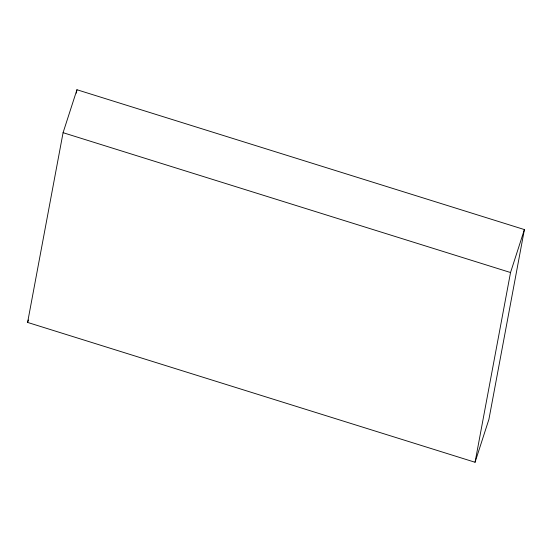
<?xml version="1.0" encoding="UTF-8"?>
<svg xmlns="http://www.w3.org/2000/svg" width="552" height="552" viewBox="0 0 552 552"><rect width="100%" height="100%" fill="white"/><g stroke="black" fill="none" stroke-linecap="round" stroke-linejoin="round"><path stroke-width="0.83" d="M27.6 322.423L63.08 132.687L76.949 89.741L524.4 229.577L488.92 419.313L475.051 462.259L27.6 322.423L28.387 319.994M76.314 93.129L76.949 89.741M475.051 462.259L510.531 272.529L524.4 229.577M63.08 132.687L510.531 272.529"/></g></svg>
